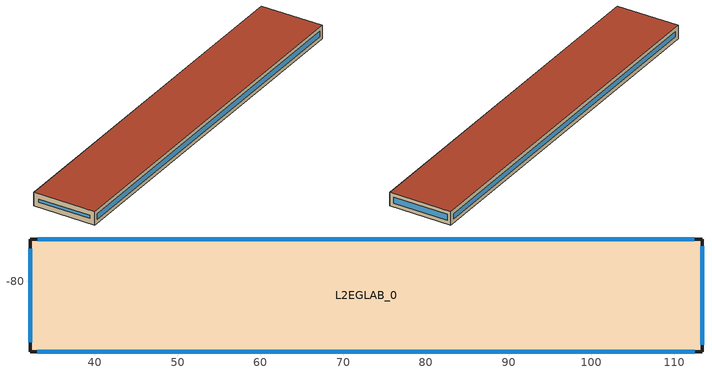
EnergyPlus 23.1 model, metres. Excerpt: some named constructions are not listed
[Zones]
L2EGLAB_0
 floor outside (90.1-2019 Nonresidential CZ 0 Exterior Floor (Mass)): 113.38,-74.93 113.38,-88.49 32.15,-88.49 32.15,-74.93 z2.66
 wall outside (90.1-2019 Nonresidential CZ 0 Exterior Wall (Mass)): 113.38,-74.93 32.15,-74.93 32.15,-88.49 113.38,-88.49 113.38,-74.93 z2.66:5.58
 window (Starphire - Sungate 400 (3) on Starphire - Sungate 400 (5) on Starphire): 112.44,-74.93 33.08,-74.93 z3.6:4.64; 32.15,-76.04 32.15,-87.38 z3.77:4.47; 33.01,-88.49 112.51,-88.49 z3.52:4.72; 113.38,-87.69 113.38,-75.73 z3.46:4.78
 roof outside (90.1-2019 Nonresidential CZ 0 Exterior Roof (Mass)): 113.38,-74.93 32.15,-74.93 32.15,-88.49 113.38,-88.49 z5.58
[Schedule:Day:Hourly]
77864be3-4f80-4f57-bb02-f5da30e3c201: Fraction, 1, 1, 1, 1, 1, 1, 1, 1, 0, 0, 1, 1, 1, 1, 1, 1, 0, 0, 0, 0, 0, 0, 1, 1
0ada28ce-558b-4c0e-aa7d-824de3075b1a: Fraction, 1, 1, 1, 1, 1, 1, 1, 0, 0, 0, 1, 1, 1, 0, 0, 0, 0, 1, 1, 1, 1, 1, 1, 1
eec26b4a-9a5e-43f9-89c0-88dfe4ef4b00: Fraction, 1, 1, 1, 1, 1, 1, 1, 1, 0, 0, 1, 1, 1, 1, 1, 1, 1, 0, 0, 0, 0, 0, 0, 1
b9e25edd-51b4-4b80-9171-5e03a67da1cc: Fraction, 1, 1, 1, 1, 0, 1, 1, 0, 0, 0, 0, 1, 1, 1, 1, 1, 0, 0, 0, 0, 0, 0, 0, 0
c774ea52-32a3-4e83-82ec-64947ac96df6: Fraction, 0, 0, 0, 0, 0, 1, 1, 1, 0, 0, 0, 0, 0, 1, 0, 0, 0, 0, 0, 0, 0, 0, 0, 0
880685fc-6ff1-455a-b37d-72c5481026df: Fraction, 1, 1, 1, 1, 1, 1, 1, 1, 0, 0, 1, 1, 1, 1, 0, 0, 0, 0, 0, 0, 0, 0, 0, 0
a9b19e90-5f0d-4519-b44f-004779abcadf: Fraction, 0, 0, 0, 0, 0, 0, 0, 1, 0, 0, 0, 0, 0, 1, 0, 0, 0, 0, 0, 0, 0, 0, 1, 1
4a9c876a-d9ca-4e6a-b39e-b24d7f06c749: Fraction, 1, 1, 1, 1, 1, 1, 1, 1, 0, 0, 0, 1, 0, 0, 0, 0, 0, 0, 0, 0, 0, 1, 1, 1
fb941c6c-4faa-478e-b512-3dd081852429: Fraction, 1, 1, 1, 1, 1, 1, 1, 1, 0, 0, 0, 0, 1, 1, 1, 0, 0, 0, 0, 0, 0, 0, 1, 1
b6bb9f05-be45-45a1-96fb-54e0ec5f2e41: Fraction, 1, 1, 1, 1, 1, 1, 1, 1, 1, 0, 0, 0, 0, 0, 0, 0, 1, 1, 1, 1, 1, 1, 1, 1
433803c5-7773-41dd-b89a-1df737f6a0f2: Fraction, 1, 1, 1, 1, 1, 1, 1, 1, 1, 0, 0, 0, 1, 1, 0, 0, 0, 0, 0, 1, 1, 1, 1, 1
251b98fc-2667-4f34-9feb-38c4a2e59b4f: Fraction, 1, 1, 1, 1, 1, 1, 1, 1, 0, 1, 0, 0, 1, 1, 1, 1, 1, 1, 1, 1, 1, 1, 1, 1
a7b75c03-dc04-40d6-a801-044da9317212: Fraction, 1, 1, 1, 1, 1, 1, 1, 1, 0, 0, 1, 0, 0, 0, 0, 0, 0, 0, 1, 1, 1, 1, 1, 1
d3b7b7a1-957a-4d67-ace5-3b5494b0b17d: Fraction, 1, 1, 1, 1, 1, 1, 1, 1, 1, 0, 0, 0, 0, 1, 0, 0, 0, 0, 1, 1, 1, 1, 1, 1
84490ac7-aeec-46d3-98f8-621f9b9d1dbe: Fraction, 1, 1, 1, 1, 1, 1, 1, 1, 1, 0, 0, 0, 1, 0, 0, 0, 0, 0, 0, 0, 0, 0, 0, 1
30ba440c-22ba-432c-8c17-df3fa3d1471c: Fraction, 1, 1, 1, 1, 1, 1, 1, 1, 1, 0, 0, 0, 1, 1, 1, 1, 0, 1, 1, 1, 1, 1, 1, 1
8c9a1938-7936-4ab6-b752-f6b736262c82: Fraction, 1, 1, 1, 1, 1, 1, 1, 1, 0, 0, 1, 1, 0, 0, 0, 0, 1, 1, 1, 1, 1, 1, 1, 1
2c7afa4c-afc5-456e-bc7d-fa534fe6087b: Fraction, 1, 1, 1, 1, 1, 1, 1, 1, 0, 0, 0, 0, 1, 1, 1, 1, 1, 1, 1, 1, 1, 1, 1, 1
7f421006-4c82-4519-a9a6-136dfc1191c2: Fraction, 1, 1, 1, 1, 1, 1, 1, 1, 0, 0, 0, 0, 0, 0, 0, 1, 1, 1, 1, 1, 1, 1, 1, 1
3eda7ef7-2279-4dc1-b643-b0413d9c0fa3: Fraction, 1, 1, 1, 1, 1, 1, 1, 1, 1, 1, 1, 1, 1, 1, 1, 0, 0, 0, 1, 1, 1, 1, 1, 1
1ada6efd-4363-48ab-b65e-79088277c8bc: Fraction, 1, 1, 1, 1, 1, 1, 1, 1, 0, 1, 1, 1, 1, 1, 1, 1, 1, 1, 1, 1, 1, 1, 1, 1
e98eba99-96a5-4651-97b3-ffa961bae9d7: Fraction, 1, 1, 1, 1, 1, 1, 1, 1, 1, 0, 0, 0, 0, 0, 0, 0, 1, 1, 0, 0, 0, 0, 1, 1
b6344a5f-4dd9-401c-b7f2-d154910ef6bb: Fraction, 1, 1, 1, 1, 1, 1, 1, 1, 1, 0, 0, 0, 0, 0, 0, 0, 0, 0, 0, 1, 1, 1, 1, 1
a154fd8e-02ee-4e0e-b7af-7679cf5ff047: Fraction, 1, 1, 1, 1, 1, 1, 1, 0, 0, 0, 1, 1, 1, 1, 1, 1, 1, 0, 0, 0, 0, 0, 0, 0
cb500032-e4bb-4e0d-80a0-d1f5cb76c9f4: Fraction, 0, 1, 1, 1, 1, 1, 1, 1, 0, 0, 1, 0, 1, 1, 1, 0, 0, 0, 0, 0, 0, 0, 0, 1
2aeede9d-838f-430c-9763-296d6f0c7f7c: Fraction, 1, 1, 1, 1, 1, 1, 1, 1, 0, 0, 0, 1, 1, 1, 0, 0, 0, 1, 1, 1, 1, 1, 1, 1
de4164a1-1436-4e35-9323-7156b72a6677: Fraction, 1, 1, 1, 1, 1, 1, 1, 1, 1, 0, 0, 0, 0, 0, 0, 0, 0, 0, 0, 0, 0, 1, 1, 1
1ca831c2-163d-4b21-87ba-cd56457333bc: Fraction, 1, 1, 1, 1, 1, 1, 1, 1, 0, 0, 1, 1, 1, 1, 1, 1, 1, 1, 0, 0, 0, 0, 1, 1
f647e07c-924d-42a3-8dbf-cdf43b6d33b2: Fraction, 1, 1, 1, 1, 1, 1, 1, 1, 0, 0, 1, 0, 0, 0, 1, 1, 1, 1, 1, 1, 1, 1, 1, 1
1cb45180-f59f-4c6e-bc5c-630f18be02bd: Fraction, 1, 1, 1, 1, 1, 1, 1, 1, 0, 0, 0, 0, 0, 0, 0, 0, 0, 1, 1, 1, 1, 1, 1, 1
c74aa1ca-5d7d-4ea2-82a6-69f92b426964: Fraction, 1, 1, 1, 1, 1, 1, 1, 1, 0, 0, 0, 1, 1, 0, 0, 0, 0, 0, 0, 0, 1, 1, 1, 1
2a207b81-07f5-477e-bc8e-f618ae737847: Fraction, 1, 1, 1, 1, 1, 1, 1, 1, 0, 0, 1, 1, 1, 1, 0, 0, 1, 0, 0, 0, 0, 1, 1, 1
70d8ac2c-4df8-4ba4-a5a3-dd5d1b0b7939: Fraction, 1, 1, 1, 1, 1, 1, 1, 1, 1, 0, 1, 1, 1, 1, 1, 1, 1, 0, 0, 0, 0, 0, 1, 1
34ee3a75-7599-4f91-9284-c46c911427a1: Fraction, 1, 1, 1, 1, 1, 1, 1, 1, 0, 0, 1, 1, 1, 0, 1, 1, 0, 0, 1, 1, 1, 1, 1, 1
7d2b3b81-1d45-4f05-b3b8-37ad7d09290d: Fraction, 1, 1, 1, 1, 1, 1, 1, 1, 1, 0, 0, 0, 0, 1, 0, 0, 0, 0, 0, 0, 0, 1, 1, 1
b5538a3c-fd55-4de8-a4dd-8742ab9ca043: Fraction, 1, 1, 1, 1, 1, 1, 1, 1, 0, 0, 0, 1, 1, 1, 1, 0, 0, 0, 0, 0, 0, 0, 0, 0
f6ee950d-c6c9-4e8d-943b-4e9bc5fa3e58: Fraction, 0, 1, 1, 1, 1, 1, 1, 0, 0, 0, 1, 1, 1, 1, 0, 0, 0, 0, 0, 0, 1, 1, 1, 0
753d686f-3a44-4ec2-97b4-828f1d943bbc: Fraction, 0, 0, 0, 0, 0, 0, 0, 0, 0, 0, 0, 1, 1, 0, 0, 1, 0, 0, 0, 0, 0, 0, 0, 0
ae8d34e1-a171-4952-9e35-1bd0dbf351fb: Fraction, 0, 0, 0, 0, 0, 0, 0, 0, 0, 0, 0, 1, 1, 1, 1, 0, 0, 0, 0, 0, 0, 0, 0, 0
0bdbff9e-3598-42aa-bee5-86d6c63455da: Fraction, 0, 0, 0, 0, 0, 0, 0, 0, 0, 0, 0, 1, 0, 0, 0, 0, 0, 0, 0, 0, 0, 0, 0, 0
f4273af5-04eb-4a33-9621-49e23089da14: Fraction, 0, 0, 0, 0, 1, 0, 0, 0, 0, 0, 0, 1, 1, 1, 0, 0, 0, 0, 0, 0, 0, 0, 0, 0
53ec44c3-a850-4e5e-bc13-51cabdfd624f: Fraction, 0, 0, 0, 0, 1, 0, 0, 0, 0, 0, 0, 1, 1, 1, 0, 1, 1, 1, 0, 0, 1, 1, 1, 1
3a165f0b-2846-4bb5-b2f0-cfb5d7616ac9: Fraction, 1, 1, 1, 1, 1, 1, 1, 1, 1, 1, 1, 1, 1, 1, 1, 1, 1, 1, 1, 1, 1, 1, 1, 1
00e3a393-dcd8-4b28-bf94-854365eec1fd: Fraction, 1, 1, 1, 0, 1, 1, 1, 1, 0, 1, 1, 1, 1, 1, 1, 1, 1, 1, 1, 1, 1, 1, 1, 1
5ac6c434-eafb-44ce-8239-85271f15a735: Fraction, 1, 1, 1, 1, 1, 1, 1, 1, 1, 0, 0, 0, 1, 1, 0, 0, 1, 1, 1, 1, 1, 1, 1, 1
f8dd5109-4ba5-49ae-b842-6e004333c114: Fraction, 1, 1, 1, 1, 1, 1, 1, 1, 1, 0, 0, 1, 1, 0, 1, 0, 1, 1, 0, 1, 0, 0, 1, 0
e56d1250-ce8b-4c67-b837-df12ba1fdf94: Fraction, 0, 1, 1, 1, 1, 1, 1, 1, 1, 1, 1, 1, 1, 0, 0, 0, 0, 0, 0, 0, 1, 1, 1, 1
a020f3e7-f3ea-42f4-b8c3-65ca42bc1065: Fraction, 1, 1, 1, 1, 1, 1, 1, 1, 1, 1, 1, 1, 0, 0, 0, 0, 0, 0, 0, 1, 1, 1, 1, 1
894db93f-e660-4d06-870e-efbd17d75124: Fraction, 1, 1, 1, 1, 1, 1, 1, 1, 1, 1, 1, 1, 1, 1, 0, 1, 1, 1, 0, 1, 1, 1, 1, 1
444c9af2-7265-4cad-9f74-c60dc3394459: Fraction, 1, 1, 1, 1, 1, 1, 1, 1, 1, 0, 0, 0, 0, 0, 0, 0, 0, 0, 0, 0, 1, 1, 1, 1
7662fba0-8578-4b5c-b4b6-24f4910e2243: Fraction, 1, 1, 1, 1, 1, 1, 1, 1, 0, 0, 0, 0, 1, 1, 1, 1, 0, 0, 0, 0, 0, 0, 1, 0
8cda9c08-afc6-4ae3-b6eb-6ae077cd250b: Fraction, 1, 1, 1, 1, 1, 1, 1, 1, 1, 1, 0, 1, 1, 1, 1, 0, 0, 0, 0, 0, 1, 1, 1, 0
d252e208-c3d0-41c9-8947-9a79eeb8f897: Fraction, 1, 1, 1, 1, 1, 1, 1, 1, 1, 0, 0, 0, 0, 1, 1, 1, 1, 1, 1, 1, 1, 1, 1, 1
1360a4fc-ccf9-497b-8f0f-5374158c4720: Fraction, 1, 1, 1, 1, 1, 1, 1, 1, 1, 1, 0, 0, 0, 0, 0, 0, 0, 1, 0, 1, 1, 1, 1, 1
5d699dca-bb7a-47af-9d87-0d09fe9b6f41: Fraction, 1, 1, 1, 1, 1, 1, 1, 1, 0, 0, 0, 0, 0, 0, 0, 0, 0, 0, 0, 1, 1, 1, 1, 1
c8efa05c-6987-4d38-b75c-f0458600c8c4: Fraction, 1, 1, 1, 1, 1, 1, 1, 1, 0, 0, 0, 0, 1, 0, 1, 0, 1, 1, 1, 1, 0, 1, 1, 1
c38b85dc-5af9-46d1-adc6-dca18928965f: Fraction, 1, 1, 1, 1, 1, 1, 1, 1, 0, 0, 0, 0, 1, 0, 0, 0, 0, 0, 0, 0, 0, 1, 1, 1
c01c5671-50bb-41fa-a56a-b89d3cf68c26: Fraction, 1, 1, 1, 1, 1, 1, 1, 1, 0, 0, 0, 1, 0, 1, 1, 0, 0, 0, 0, 0, 0, 0, 0, 1
8cd7bcb4-6094-42a2-a618-e78c56a95338: Fraction, 1, 1, 0, 0, 1, 1, 0, 1, 0, 0, 0, 0, 1, 0, 0, 0, 0, 0, 0, 0, 0, 0, 0, 0
4577fb02-4a88-4466-9b56-d66e0a3fa2c2: Fraction, 0, 0, 1, 0, 0, 0, 1, 0, 0, 0, 0, 0, 0, 1, 1, 0, 0, 0, 0, 0, 0, 0, 0, 0
4f796070-32d6-4523-bc95-8a9c948c64cc: Fraction, 0, 0, 0, 0, 0, 0, 0, 0, 0, 0, 0, 1, 1, 1, 1, 1, 0, 0, 0, 0, 0, 0, 1, 0
dbe2fff8-c8e8-4b6f-9b34-2e1f3c7a3323: Fraction, 1, 1, 0, 0, 1, 0, 0, 1, 0, 0, 0, 1, 1, 1, 1, 0, 0, 0, 0, 0, 0, 0, 0, 0
478ae771-47a6-4b4f-8665-79529cd3e173: Fraction, 0, 1, 0, 1, 1, 1, 1, 1, 0, 0, 0, 1, 1, 1, 1, 1, 0, 0, 0, 0, 0, 0, 0, 0
8c643ff1-5618-4728-a853-dd1616772a92: Fraction, 0, 1, 1, 1, 1, 1, 1, 1, 0, 0, 0, 0, 1, 1, 1, 1, 0, 0, 0, 0, 0, 0, 0, 0
93bfbd11-d5a4-47f6-97ac-b372283b9c77: Fraction, 0, 0, 0, 1, 1, 0, 0, 1, 0, 0, 0, 1, 1, 1, 1, 1, 0, 0, 0, 0, 0, 0, 0, 0
de9ef256-6add-4dc2-a862-3a37db520490: Fraction, 0, 1, 1, 1, 1, 0, 0, 1, 0, 0, 0, 0, 0, 0, 0, 0, 0, 0, 0, 0, 0, 0, 1, 1
f079381a-203e-4f3b-a3b4-e30f8dc6a451: Fraction, 0, 0, 0, 0, 0, 0, 0, 0, 1, 1, 1, 1, 1, 0, 1, 1, 1, 1, 1, 1, 1, 1, 1, 1
6af4f9a9-43a3-4009-a33d-822fea4eb04d: Fraction, 0, 0, 0, 0, 0, 0, 0, 0, 1, 1, 1, 1, 1, 1, 1, 1, 1, 1, 1, 1, 1, 1, 1, 1
5b1a7a25-2d78-42f8-a6a7-df343895ab1c: Fraction, 0, 0, 0, 0, 0, 0, 0, 0, 1, 1, 1, 0, 0, 0, 0, 0, 1, 1, 1, 1, 1, 1, 1, 0
6949a6e4-cf9a-4f0d-96cb-880850dab8ac: Fraction, 0, 0, 0, 0, 0, 0, 0, 0, 1, 1, 1, 1, 1, 1, 1, 1, 1, 1, 1, 1, 1, 1, 1, 0
c65ab7ec-4624-428c-9108-202088eb2846: Fraction, 0, 0, 0, 0, 0, 0, 0, 0, 1, 1, 1, 1, 0, 0, 0, 1, 1, 1, 1, 1, 1, 1, 1, 1
2fe8ed4d-c61d-4d7d-a5ce-39bb22c4f403: Fraction, 0, 0, 0, 0, 0, 0, 0, 0, 1, 1, 1, 1, 1, 1, 1, 1, 1, 1, 1, 1, 1, 1, 0, 0
2a70a9a0-b8ad-4b35-9c48-cc326f9631f0: Fraction, 0, 0, 0, 0, 0, 0, 0, 1, 1, 1, 1, 1, 0, 0, 0, 0, 1, 1, 1, 1, 1, 1, 1, 0
33af3ef5-eba4-4415-9ff9-50d61edaee3c: Fraction, 0, 0, 0, 0, 0, 0, 0, 0, 1, 1, 1, 1, 0, 0, 0, 0, 0, 1, 1, 1, 1, 1, 1, 1
b4632123-eb8a-4554-ab50-1541f7b77012: Fraction, 0, 0, 0, 0, 0, 0, 0, 0, 1, 1, 1, 1, 0, 0, 0, 0, 0, 1, 1, 1, 1, 1, 1, 0
ca40fddb-574d-48ec-bf16-b54393bd659c: Fraction, 0, 0, 0, 0, 0, 1, 1, 1, 1, 1, 0, 0, 0, 0, 1, 1, 1, 1, 1, 1, 1, 1, 0, 0
c6a44259-499c-46ed-9c17-485200e9a60a: Fraction, 0, 0, 0, 0, 0, 1, 1, 1, 1, 1, 1, 1, 1, 1, 1, 0, 0, 0, 0, 0, 0, 0, 0, 0
3c37156d-bd72-4cbd-9e80-16335173e611: Fraction, 0, 0, 0, 0, 0, 0, 0, 1, 1, 1, 1, 1, 1, 1, 1, 1, 1, 1, 1, 1, 1, 1, 0, 0
05314625-230c-461d-ac56-6f6a8c70c706: Fraction, 0, 0, 0, 0, 0, 0, 0, 1, 1, 1, 1, 1, 1, 1, 1, 1, 1, 1, 1, 1, 1, 1, 1, 0
c58dad5c-5277-456d-9148-18f187ea5d2c: Fraction, 0, 0, 0, 0, 0, 0, 0, 0, 0, 0, 0, 1, 1, 1, 1, 1, 1, 1, 1, 1, 0, 0, 0, 0
ba128b96-8fd0-41c7-9b4d-b8839d560a9a: Fraction, 0, 0, 0, 0, 0, 0, 1, 1, 1, 1, 1, 1, 1, 1, 1, 1, 1, 1, 1, 1, 1, 0, 0, 0
bd22ed58-c37b-4e78-a425-332c139d3831: Fraction, 0, 0, 0, 0, 1, 1, 1, 1, 1, 1, 1, 1, 1, 1, 1, 1, 1, 1, 1, 1, 1, 0, 0, 0
f430713d-e406-4409-96ef-c1ef9725f213: Fraction, 0, 0, 0, 0, 0, 0, 0, 0, 0, 0, 0, 0, 0, 0, 1, 1, 1, 1, 1, 1, 0, 0, 0, 0
956133b8-ecd9-45d6-b292-07f7f37ec198: Fraction, 0, 0, 0, 0, 0, 0, 1, 1, 1, 1, 1, 1, 1, 1, 1, 1, 1, 1, 1, 1, 1, 1, 0, 0
14c8752c-40dc-4d91-b72b-d383eaf9bcc9: Fraction, 1, 0, 0, 0, 0, 0, 0, 0, 1, 1, 1, 1, 1, 0, 1, 1, 1, 1, 0, 0, 0, 0, 0, 0
75603ae9-afc7-4034-af6e-af98421fbc7f: Fraction, 0, 0, 0, 0, 0, 0, 1, 1, 1, 1, 1, 1, 0, 0, 1, 1, 0, 0, 0, 0, 0, 0, 0, 0
307b9eb2-717f-4600-87cd-f2a015021c5d: Fraction, 0, 0, 0, 1, 1, 1, 1, 1, 1, 1, 1, 1, 1, 1, 1, 1, 1, 1, 1, 1, 1, 1, 1, 1
7ac34836-2a9d-40f7-907a-5f6287f111fb: Fraction, 0, 0, 0, 0, 0, 0, 0, 0, 1, 1, 1, 1, 0, 0, 0, 0, 1, 1, 1, 1, 1, 1, 1, 1
89d26130-61e4-4b94-952e-d0a5714ab45b: Fraction, 1, 1, 1, 1, 1, 1, 1, 1, 0, 0, 0, 0, 0, 0, 0, 0, 1, 1, 1, 1, 1, 1, 1, 1
80d2a7fc-e830-40aa-9913-ee28650e5e24: Fraction, 1, 1, 1, 0, 0, 0, 0, 0, 1, 1, 1, 1, 1, 1, 1, 1, 1, 1, 1, 1, 1, 1, 1, 1
fe61f39e-24bd-4b8d-aa17-d09249642772: Fraction, 1, 1, 1, 0, 0, 0, 0, 0, 1, 1, 1, 1, 1, 0, 0, 0, 1, 1, 1, 1, 1, 1, 1, 1
fa99e9d7-0802-4649-9d19-59de30a42674: Fraction, 1, 0, 0, 0, 0, 0, 0, 0, 1, 1, 1, 1, 1, 0, 0, 1, 1, 1, 1, 1, 1, 1, 1, 1
055c24e8-5c92-4160-9711-3f2e7a053955: Fraction, 1, 1, 1, 1, 0, 0, 0, 0, 1, 1, 1, 1, 1, 1, 1, 1, 1, 1, 1, 1, 1, 1, 1, 1
ae95e3fc-318f-4b68-a85c-636fa49c228d: Fraction, 0, 0, 0, 0, 0, 0, 0, 0, 0, 1, 0, 0, 0, 0, 0, 0, 0, 1, 1, 0, 0, 0, 0, 0
3b9bd244-ffb9-43b3-afdd-a125cbdafdb5: Fraction, 0, 0, 0, 0, 0, 0, 0, 0, 1, 1, 1, 0, 0, 0, 0, 0, 1, 0, 0, 0, 0, 0, 0, 0
feae76d5-2adf-47cf-ae9e-b3feb89c19a9: Fraction, 1, 0, 0, 0, 0, 0, 0, 0, 1, 1, 1, 1, 0, 0, 0, 1, 1, 1, 1, 1, 1, 1, 1, 1
3d8d10f4-833e-4b7c-bf28-3959e2fdd32f: Fraction, 1, 1, 1, 1, 1, 1, 1, 1, 1, 1, 1, 1, 0, 1, 1, 1, 1, 1, 1, 1, 1, 1, 1, 1
fa8d3bcf-cd4f-4ad6-b835-ffd1aba82341: Fraction, 1, 0, 0, 0, 0, 0, 0, 0, 1, 1, 1, 1, 1, 1, 1, 1, 1, 1, 1, 1, 1, 1, 1, 1
16f7e8ba-524f-4507-9423-6f4a4688cbc8: Fraction, 1, 0, 1, 1, 0, 1, 1, 1, 1, 1, 1, 0, 0, 0, 0, 0, 0, 1, 1, 1, 1, 1, 1, 1
a23c9de5-fdbb-421a-a521-94929d1e60c1: Fraction, 1, 1, 1, 1, 1, 1, 1, 1, 1, 1, 1, 1, 0, 1, 0, 1, 1, 1, 1, 1, 1, 1, 1, 1
573545e7-3025-44f8-b96e-996a00313d50: Fraction, 1, 1, 1, 1, 1, 1, 1, 1, 1, 1, 1, 0, 1, 1, 0, 0, 1, 1, 1, 1, 1, 1, 1, 0
e324ef30-94d7-477f-8057-813523ad2597: Fraction, 1, 1, 1, 0, 0, 0, 0, 0, 1, 1, 1, 0, 0, 0, 0, 1, 1, 1, 1, 1, 1, 0, 0, 1
882cf0a8-7baf-4c83-a26e-8f4b883cc3d3: Fraction, 1, 0, 0, 0, 0, 0, 0, 0, 1, 1, 1, 0, 0, 0, 0, 0, 1, 1, 0, 1, 1, 0, 0, 0
fae4607f-1fe8-4810-99bc-be173c4150c1: Fraction, 0, 0, 0, 0, 0, 0, 0, 0, 1, 1, 1, 0, 0, 0, 0, 1, 1, 1, 1, 0, 1, 1, 0, 0
f66ae085-70a2-43a5-8b8e-1b9f107f4f72: Fraction, 0, 0, 0, 0, 0, 0, 0, 0, 1, 1, 1, 0, 0, 0, 0, 0, 0, 1, 0, 0, 0, 0, 0, 0
be5fc8fb-6b80-45f6-a3b1-fc7e637b9247: Fraction, 0, 0, 1, 1, 0, 0, 1, 1, 1, 1, 1, 0, 1, 1, 0, 0, 1, 1, 1, 1, 1, 1, 1, 1
b53639d8-d78e-439e-869c-c1610d21e2d0: Fraction, 1, 0, 0, 1, 0, 0, 1, 1, 1, 1, 1, 0, 0, 0, 0, 0, 0, 1, 1, 1, 1, 1, 1, 1
262d5d3e-d91a-432a-9835-0f526c342b58: Fraction, 1, 1, 1, 1, 0, 0, 0, 0, 1, 1, 1, 0, 0, 0, 0, 0, 1, 1, 1, 1, 1, 1, 1, 1
0cde9868-cee6-4197-aa73-407d5c1b2e51: Fraction, 0, 0, 0, 0, 0, 0, 0, 0, 1, 1, 1, 0, 0, 0, 0, 0, 1, 1, 1, 1, 1, 1, 1, 1
11a66d06-d371-44d2-b721-362d6f65531d: Fraction, 1, 1, 0, 0, 0, 0, 0, 1, 1, 1, 1, 0, 0, 0, 0, 0, 0, 1, 1, 1, 1, 1, 1, 1
da2f0743-8c4c-45c9-a1bc-f4007fe5517e: Fraction, 1, 1, 1, 1, 1, 1, 1, 1, 1, 1, 1, 1, 1, 0, 1, 1, 1, 1, 1, 1, 1, 1, 1, 1
4f7d9b42-2c4e-4c0f-808f-832af099e6d1: Fraction, 1, 1, 1, 1, 1, 1, 1, 1, 1, 1, 1, 0, 0, 0, 1, 1, 1, 1, 1, 1, 1, 1, 1, 1
d5507e1a-43b7-4c2a-8e83-1b0e979510b5: Fraction, 1, 1, 1, 1, 1, 1, 1, 1, 1, 1, 1, 1, 0, 0, 0, 0, 1, 1, 1, 1, 1, 1, 1, 1
25d61126-c380-4803-b185-7af572897fa8: Fraction, 1, 1, 1, 0, 0, 0, 0, 0, 1, 1, 1, 0, 0, 0, 0, 0, 1, 1, 1, 1, 1, 1, 1, 1
2ddec060-47e9-40fc-909a-ff65c4d4c476: Fraction, 0, 0, 0, 1, 0, 0, 0, 0, 1, 1, 1, 0, 0, 0, 0, 0, 0, 1, 1, 1, 1, 1, 1, 0
cb849010-dc8f-4c9f-8b27-c9d1705402d1: Fraction, 0, 0, 0, 0, 0, 0, 0, 0, 1, 1, 1, 0, 0, 0, 0, 0, 0, 1, 1, 1, 1, 1, 1, 0
d9f0c44a-b984-4044-8b5b-660117d28a04: Fraction, 0, 0, 0, 0, 1, 1, 1, 0, 1, 1, 0, 0, 0, 0, 0, 0, 0, 1, 1, 1, 1, 1, 1, 1
ab977042-1542-4fda-975d-886b41bc46a5: Fraction, 0, 0, 0, 0, 1, 1, 1, 1, 1, 1, 1, 0, 0, 0, 0, 0, 0, 1, 1, 1, 1, 1, 1, 1
ba6cee99-ea8f-4f11-a14a-ab5837dffa6e: Fraction, 1, 1, 1, 1, 1, 1, 1, 1, 1, 1, 1, 0, 0, 0, 0, 0, 1, 1, 1, 1, 1, 0, 0, 0
f1295028-dfca-43b0-92ba-aff57c6e8bcf: Fraction, 0, 0, 0, 0, 0, 0, 0, 0, 0, 0, 1, 1, 1, 1, 0, 0, 1, 1, 1, 0, 0, 1, 0, 1
376b48cb-f9d3-4816-a053-7cb7c63d4999: Fraction, 1, 0, 0, 0, 0, 0, 0, 0, 0, 0, 0, 0, 1, 0, 1, 0, 0, 0, 0, 0, 0, 0, 0, 0
1c7ca746-d9eb-459b-bfa0-747983a1b58e: Fraction, 0, 0, 0, 0, 0, 0, 0, 0, 1, 1, 1, 0, 1, 0, 0, 1, 1, 1, 1, 0, 1, 0, 0, 0
de91db41-fd4b-41dc-aa98-2d6ad6aa94ec: Fraction, 0, 0, 0, 0, 0, 0, 0, 0, 1, 1, 1, 0, 0, 0, 0, 0, 0, 0, 1, 1, 1, 1, 1, 1
07f16723-24e1-4e6f-a2d9-d715562b0b4a: Fraction, 0, 1, 0, 0, 0, 1, 0, 0, 1, 1, 1, 0, 0, 0, 0, 0, 0, 1, 1, 1, 1, 1, 1, 1
23935159-b87e-411d-b8dc-93d0b0e16027: Fraction, 1, 1, 1, 1, 1, 0, 0, 1, 1, 1, 1, 1, 0, 0, 0, 0, 1, 1, 1, 1, 0, 0, 0, 1
30baa02f-df43-4479-8575-e234f22f0b25: Fraction, 1, 0, 1, 0, 0, 0, 0, 0, 1, 1, 1, 0, 0, 0, 0, 0, 0, 1, 1, 1, 1, 1, 1, 1
304397ad-d710-4fb3-9c78-f9af01aa6b7f: Fraction, 1, 0, 0, 0, 0, 0, 1, 0, 1, 1, 1, 0, 0, 0, 0, 0, 0, 0, 1, 1, 1, 1, 1, 1
2f5f6626-0429-4ed8-b756-7175d5d91493: Fraction, 1, 1, 1, 0, 0, 0, 0, 0, 1, 1, 1, 0, 0, 0, 0, 0, 0, 0, 1, 1, 1, 1, 1, 1
e32911a9-efc9-4a4b-b696-3be558c3138c: Fraction, 1, 1, 1, 1, 0, 0, 0, 0, 1, 1, 1, 0, 0, 0, 0, 0, 0, 0, 1, 1, 1, 1, 1, 1
8208b857-dda9-41c0-826c-4294e8b121f6: Fraction, 1, 1, 0, 0, 0, 0, 0, 0, 1, 1, 1, 0, 0, 0, 0, 0, 1, 0, 0, 0, 1, 0, 0, 0
43eac4df-1b35-4051-bdd1-acb69efa3f9a: Fraction, 1, 1, 1, 1, 0, 0, 0, 0, 1, 1, 0, 0, 0, 0, 0, 0, 0, 1, 1, 1, 1, 1, 1, 1
d525236f-0108-418a-bf3f-84aaea16821e: Fraction, 1, 1, 1, 1, 1, 0, 1, 1, 1, 0, 0, 0, 0, 0, 0, 0, 0, 0, 1, 1, 1, 1, 1, 1
4530e184-5fa6-46e8-adac-41ec4d604736: Fraction, 1, 1, 1, 0, 0, 0, 0, 1, 1, 1, 1, 0, 0, 0, 0, 0, 0, 0, 1, 1, 1, 1, 1, 1
9adb166d-bafe-4d51-b3a6-75a22bc36518: Fraction, 0, 0, 0, 1, 0, 1, 0, 0, 1, 1, 1, 1, 0, 0, 0, 0, 0, 1, 1, 1, 1, 1, 1, 1
831bbd95-d647-4b13-8005-4d3fcc8904e2: Fraction, 1, 1, 0, 0, 0, 0, 0, 0, 1, 0, 0, 0, 0, 0, 1, 0, 1, 1, 1, 0, 1, 1, 0, 0
7b1e09a3-0386-4b5d-ae4d-9e8615a257ac: Fraction, 0, 0, 0, 0, 0, 0, 1, 0, 1, 0, 0, 0, 0, 0, 0, 0, 0, 0, 1, 1, 1, 1, 1, 1
6f23679d-84f2-464d-ad44-ce31055e4c8a: Fraction, 1, 0, 0, 0, 0, 0, 1, 0, 1, 1, 1, 0, 0, 0, 1, 1, 1, 1, 1, 1, 1, 1, 1, 0
1771e8a7-058d-4c55-9113-8e4eb20f78a8: Fraction, 0, 0, 0, 0, 0, 0, 0, 0, 1, 0, 0, 0, 0, 0, 0, 1, 0, 1, 1, 0, 0, 0, 0, 0
eb6d8ef3-280b-4b6c-87a1-fd3bb93c38f8: Fraction, 0, 0, 0, 0, 0, 0, 0, 1, 1, 1, 1, 1, 0, 0, 0, 0, 1, 1, 1, 1, 1, 1, 0, 1
56ee8c3b-70da-49dd-af54-d697366c82dc: Fraction, 1, 1, 0, 0, 0, 0, 0, 0, 1, 0, 0, 0, 0, 0, 0, 0, 0, 0, 0, 1, 1, 1, 1, 1
95989956-8b89-47c3-bd31-5073260b9f30: Fraction, 0, 0, 0, 0, 0, 0, 0, 0, 1, 1, 0, 0, 0, 1, 1, 1, 1, 1, 1, 0, 1, 0, 0, 0
6571d014-aba3-469f-a9ff-31dc9025e89e: Fraction, 0, 0, 0, 0, 0, 0, 0, 0, 1, 1, 1, 0, 0, 0, 0, 0, 1, 1, 1, 1, 1, 0, 0, 0
6b33a600-79f8-465c-b0ac-ff5217ee2e93: Fraction, 0, 0, 0, 0, 0, 0, 0, 0, 1, 0, 0, 1, 0, 0, 0, 1, 1, 1, 1, 0, 0, 0, 0, 0
41188047-7cfa-45d6-ae34-64d97e6afbaa: Fraction, 0, 0, 0, 0, 0, 0, 0, 0, 1, 1, 0, 0, 0, 0, 0, 0, 0, 0, 1, 1, 1, 1, 1, 1
a6701b05-b264-4238-98ca-a1629b80054c: Fraction, 1, 0, 0, 1, 0, 0, 0, 0, 1, 0, 0, 0, 0, 0, 0, 0, 1, 0, 0, 0, 0, 0, 0, 0
d5fa405a-4b90-4699-9334-200f2151c68a: Fraction, 0, 0, 1, 0, 0, 0, 0, 0, 1, 1, 0, 0, 0, 1, 1, 1, 0, 0, 1, 0, 0, 0, 0, 0
87b10a7f-81cc-4a34-bc95-1a8abfa0c4b1: Fraction, 0, 0, 0, 0, 0, 0, 0, 0, 1, 1, 0, 0, 0, 0, 0, 1, 0, 0, 0, 0, 0, 0, 0, 0
718ea61b-b830-4cea-88f0-221d52fe0b10: Fraction, 0, 0, 0, 0, 0, 0, 0, 0, 0, 1, 0, 0, 0, 0, 0, 1, 0, 1, 1, 0, 0, 0, 0, 0
4779d8df-32a4-4adc-9d87-9314bab11e7d: Fraction, 0, 0, 0, 0, 0, 0, 0, 0, 0, 0, 0, 0, 0, 0, 1, 1, 1, 1, 1, 1, 1, 0, 0, 0
7f8874f7-c286-4e1f-ba5e-1d8a79fb288f: Fraction, 0, 0, 0, 0, 1, 1, 1, 1, 1, 1, 0, 0, 0, 0, 0, 0, 0, 1, 1, 1, 1, 1, 1, 1
83af0a19-af65-44b0-9861-e088dfa46c2d: Fraction, 1, 0, 0, 0, 0, 0, 0, 0, 1, 1, 1, 0, 0, 0, 0, 0, 0, 0, 1, 1, 1, 1, 1, 1
4b9f724c-e99d-4091-b4fd-53fa8d326067: Fraction, 1, 0, 1, 1, 0, 1, 0, 1, 1, 1, 0, 0, 0, 0, 0, 0, 0, 1, 1, 1, 1, 1, 1, 1
180de1b1-2eb0-4b68-82cc-347e39412db4: Fraction, 1, 0, 0, 0, 0, 0, 0, 0, 1, 0, 0, 0, 0, 0, 0, 0, 0, 0, 1, 1, 1, 1, 1, 1
ee4a3b8c-a380-4801-af7a-6fb2d9773360: Fraction, 1, 1, 1, 1, 0, 1, 1, 1, 1, 0, 0, 0, 0, 0, 0, 0, 0, 0, 0, 1, 1, 1, 1, 1
e3e973b0-baeb-4c60-b04a-c167d787bad2: Fraction, 1, 1, 1, 1, 0, 0, 1, 0, 1, 1, 0, 0, 1, 0, 0, 0, 0, 0, 0, 0, 0, 0, 0, 0
3f384417-36fe-4170-8eb9-8a216b6d4098: Fraction, 0, 0, 0, 0, 0, 0, 0, 0, 1, 1, 1, 0, 0, 0, 0, 0, 0, 1, 1, 1, 1, 1, 1, 1
f9a9d692-d1d1-4004-95c1-05bce94d6ebf: Fraction, 1, 0, 0, 0, 0, 0, 0, 0, 1, 1, 0, 0, 0, 1, 1, 1, 1, 1, 1, 1, 1, 1, 1, 0
809df10d-7e51-44ac-a32c-67bcec36e2ab: Fraction, 0, 0, 0, 0, 0, 0, 0, 0, 1, 1, 0, 0, 0, 0, 0, 0, 0, 1, 0, 1, 1, 1, 1, 1
3cdbd6d5-6339-4832-858f-d80ac4d134dd: Fraction, 1, 1, 1, 1, 0, 0, 1, 1, 1, 1, 0, 0, 1, 1, 1, 0, 0, 1, 1, 0, 0, 0, 0, 0
f566bc9f-1efa-44c8-bccd-4a8271342a6c: Fraction, 0, 0, 0, 0, 0, 0, 0, 0, 1, 1, 1, 0, 0, 0, 0, 1, 1, 0, 0, 0, 0, 0, 0, 0
d0bf2e9e-9b2d-439f-a858-58b5ed4cc757: Fraction, 0, 0, 0, 0, 0, 0, 0, 0, 1, 1, 1, 0, 0, 0, 0, 1, 0, 0, 1, 1, 1, 1, 1, 1
0512846b-e191-457d-acb9-d100795ec5ae: Fraction, 1, 1, 1, 1, 0, 1, 1, 1, 1, 0, 1, 0, 0, 0, 1, 0, 0, 0, 0, 0, 0, 0, 0, 0
e6da011e-b7c5-4d30-92be-881e2759a9ed: Fraction, 0, 0, 0, 0, 0, 0, 0, 0, 0, 1, 1, 0, 0, 0, 0, 0, 1, 1, 1, 1, 1, 1, 1, 1
802a8cd1-1968-4a2c-8ee7-df691229d2b1: Fraction, 0, 0, 0, 0, 0, 0, 0, 0, 1, 0, 0, 0, 0, 0, 0, 1, 1, 1, 1, 1, 1, 1, 1, 1
5a10c244-fcd0-4387-b164-82313ddfe3c3: Fraction, 0, 0, 0, 1, 0, 0, 1, 0, 1, 1, 1, 0, 0, 0, 1, 1, 1, 1, 1, 1, 1, 1, 1, 1
22716ccf-ceb3-4c76-ac21-88b562f9f298: Fraction, 1, 1, 1, 1, 0, 1, 0, 0, 0, 0, 0, 0, 0, 0, 0, 0, 0, 0, 1, 1, 1, 1, 1, 1
3c3c3065-3a30-442c-86bd-274c55b3cd9b: Fraction, 1, 1, 1, 1, 1, 0, 0, 0, 0, 0, 0, 0, 0, 0, 0, 0, 0, 0, 0, 1, 1, 1, 1, 1
bbcf186e-2a2c-4f1f-ba6c-398abbd2bf7f: Fraction, 1, 1, 1, 1, 0, 1, 0, 1, 1, 0, 0, 0, 0, 0, 0, 0, 0, 0, 0, 1, 1, 1, 1, 1
5a3d9818-fda3-4e49-8945-2ab1a27d5417: Fraction, 1, 1, 1, 1, 0, 0, 0, 0, 1, 0, 0, 0, 0, 0, 0, 0, 0, 0, 0, 1, 1, 1, 1, 1
feb6a0da-96a9-4d96-bb21-2c33eb218d0f: Fraction, 1, 1, 1, 1, 1, 1, 1, 1, 0, 0, 0, 0, 0, 0, 1, 1, 1, 1, 1, 0, 1, 1, 1, 1
23f8cfbb-7620-475c-9acc-b60b7011257a: Fraction, 1, 0, 1, 1, 0, 1, 0, 0, 1, 0, 0, 0, 0, 1, 0, 1, 1, 1, 1, 1, 1, 1, 1, 0
db8b0d56-8718-4f81-bd72-61ef161690d9: Fraction, 0, 1, 0, 0, 0, 0, 0, 1, 1, 0, 0, 0, 1, 1, 0, 0, 0, 1, 1, 1, 1, 1, 1, 1
93ca9518-ef94-4ca4-889d-5e3c79a51454: Fraction, 0, 0, 1, 0, 0, 0, 0, 0, 1, 0, 0, 0, 0, 0, 0, 1, 1, 1, 1, 1, 1, 1, 1, 1
9bb8395c-3594-4b40-9e97-6cbc03feb894: Fraction, 1, 0, 0, 0, 0, 0, 0, 0, 1, 0, 0, 0, 1, 0, 0, 0, 1, 0, 1, 0, 0, 1, 0, 1
4fbcdac4-f4fc-4d7a-99cb-1564faa404df: Fraction, 0, 0, 0, 0, 0, 0, 0, 0, 1, 1, 1, 1, 0, 1, 1, 1, 1, 1, 1, 1, 1, 1, 0, 1
bb804640-1682-4a8a-add8-e11e27bd773d: Fraction, 0, 0, 1, 0, 0, 0, 0, 0, 1, 0, 0, 0, 0, 0, 0, 0, 0, 0, 1, 1, 1, 1, 1, 1
211d47b8-23b3-493a-b204-d40fc7aa6228: Fraction, 1, 1, 1, 1, 1, 1, 1, 1, 1, 0, 0, 1, 1, 0, 0, 1, 1, 1, 1, 1, 1, 0, 0, 0
6f387f4b-9c72-4621-a81e-e2ee1979fed6: Fraction, 0, 0, 0, 0, 0, 0, 1, 1, 1, 1, 0, 0, 0, 0, 0, 0, 0, 0, 1, 1, 1, 1, 1, 1
681156b5-912c-44f9-9492-20ad0561fe60: Fraction, 1, 1, 1, 1, 1, 1, 1, 1, 1, 1, 0, 0, 0, 0, 0, 0, 0, 0, 1, 1, 1, 1, 1, 1
e95e1219-ca05-474e-ae55-14b8a2a4938e: Fraction, 1, 1, 1, 0, 0, 0, 1, 1, 1, 1, 1, 1, 0, 0, 1, 1, 0, 0, 1, 1, 1, 0, 0, 0
c1c1ac54-d29f-48c3-b661-8acad95992f6: Fraction, 0, 0, 0, 0, 0, 0, 0, 0, 1, 0, 0, 0, 1, 1, 1, 1, 1, 1, 1, 1, 1, 1, 1, 0
f23a1a3b-a881-413e-8f87-221621cedab3: Fraction, 0, 0, 0, 0, 0, 0, 0, 0, 0, 1, 1, 1, 0, 0, 0, 0, 1, 1, 1, 1, 1, 1, 0, 0
e37449c5-2fe7-4d2a-a07d-e55126d4c844: Fraction, 0, 0, 0, 0, 0, 0, 0, 0, 1, 1, 0, 0, 0, 0, 0, 0, 0, 1, 1, 1, 1, 1, 1, 1
4e3821c8-effe-4035-b8fc-144efd6cac2a: Fraction, 0, 0, 0, 0, 0, 0, 0, 0, 1, 1, 0, 0, 0, 0, 1, 1, 0, 0, 0, 0, 0, 0, 0, 0
2221b21d-8ae6-4c49-9a1f-4dba999db819: Fraction, 0, 0, 0, 0, 0, 0, 0, 0, 1, 1, 0, 0, 0, 0, 1, 1, 1, 0, 0, 0, 0, 0, 0, 0
da350558-1c5c-4320-b569-9706d3857bdb: Fraction, 1, 1, 1, 1, 0, 0, 0, 0, 1, 1, 1, 1, 1, 1, 1, 1, 1, 1, 1, 1, 1, 1, 0, 0
ff17c06e-fbce-4de1-ab3a-defcf59b2b1a: Fraction, 0, 0, 0, 0, 0, 0, 0, 0, 0, 0, 0, 0, 0, 0, 0, 0, 0, 0, 0, 1, 1, 1, 1, 1
222d39fe-4df8-483e-ba91-c2402c8219ee: Fraction, 1, 1, 1, 1, 1, 1, 1, 1, 1, 1, 0, 0, 0, 0, 0, 1, 1, 1, 1, 1, 1, 0, 0, 0
b4988180-859a-4f44-98e5-da5e6df9b719: Fraction, 0, 0, 0, 0, 0, 0, 0, 0, 0, 1, 1, 1, 0, 0, 0, 0, 0, 1, 1, 1, 1, 1, 1, 1
faf08ad1-579e-4697-8add-fced1ad3e771: Fraction, 1, 0, 1, 1, 1, 0, 0, 0, 1, 1, 0, 0, 0, 1, 1, 1, 1, 1, 1, 1, 1, 1, 1, 1
041deb9d-e200-4141-88b2-ed4ad238f7c3: Fraction, 0, 0, 0, 0, 0, 0, 0, 0, 0, 1, 1, 1, 1, 1, 1, 1, 0, 0, 1, 1, 1, 1, 1, 1
112b8cd9-404e-4fb9-adef-447c136d26cd: Fraction, 1, 1, 1, 0, 0, 1, 1, 1, 1, 0, 0, 0, 1, 1, 1, 1, 1, 1, 1, 1, 1, 1, 1, 1
2d380770-655a-4e23-a6e8-816dab2d995c: Fraction, 1, 1, 1, 1, 1, 1, 1, 1, 1, 0, 0, 0, 1, 1, 1, 1, 1, 1, 1, 1, 0, 0, 0, 0
4051a3e9-a271-419e-9646-f0a3846e61b6: Fraction, 0, 0, 0, 0, 0, 0, 0, 0, 1, 1, 0, 0, 0, 0, 0, 0, 0, 0, 0, 1, 1, 1, 1, 1
6ceb2cd6-c920-4a3b-9658-2d3777bea5b1: Fraction, 1, 0, 0, 0, 0, 0, 1, 1, 1, 0, 0, 0, 0, 0, 0, 0, 0, 1, 1, 1, 1, 1, 1, 1
bdcb9e5f-fc00-47ca-baf7-99d0922ae93b: Fraction, 1, 0, 0, 0, 0, 0, 0, 0, 0, 1, 1, 0, 0, 0, 0, 0, 1, 1, 1, 1, 1, 1, 1, 1
d1c9b1e7-f512-4198-a81f-bed4dad39504: Fraction, 1, 1, 1, 1, 1, 1, 1, 1, 1, 1, 1, 1, 0, 0, 0, 0, 1, 1, 1, 1, 1, 1, 1, 0
963472b2-1d6e-4585-bf68-fbed7938d5be: Fraction, 1, 1, 1, 1, 1, 1, 1, 1, 1, 1, 1, 1, 0, 0, 0, 0, 0, 0, 1, 1, 1, 1, 1, 1
a28a36a2-0cde-420f-b3b0-992a903c7a98: Fraction, 1, 1, 0, 0, 0, 0, 0, 0, 1, 1, 1, 1, 1, 1, 1, 1, 1, 1, 1, 1, 1, 1, 1, 1
69ee3e59-e14c-4af1-a4a5-4d083154ab71: Fraction, 1, 1, 1, 1, 1, 1, 1, 1, 1, 1, 1, 1, 1, 1, 1, 1, 1, 1, 1, 1, 1, 1, 0, 0
87e0dd2c-cdc0-4f3d-8af6-12451c41ca11: Fraction, 1, 1, 1, 0, 0, 0, 0, 0, 0, 1, 1, 1, 1, 1, 1, 1, 0, 1, 1, 1, 1, 1, 1, 1
3f3a0921-9ec3-4e81-9312-903f4b0cc2bb: Fraction, 1, 1, 1, 0, 0, 0, 0, 0, 1, 1, 0, 0, 0, 0, 0, 0, 0, 1, 1, 1, 1, 1, 1, 1
c41efc52-a282-426c-9dc3-b882cd90defa: Fraction, 1, 0, 0, 0, 0, 0, 0, 1, 1, 1, 0, 0, 0, 0, 0, 0, 0, 0, 1, 1, 1, 1, 1, 1
f46af0ff-279a-4582-838a-306b761c44d7: Fraction, 1, 0, 0, 0, 0, 0, 0, 0, 0, 0, 0, 1, 0, 0, 0, 0, 0, 0, 1, 1, 1, 1, 1, 1
b0f49369-3672-4a09-b8ec-0eed82131e02: Fraction, 1, 0, 1, 0, 1, 1, 1, 0, 1, 1, 0, 0, 0, 0, 0, 0, 0, 0, 0, 1, 0, 0, 1, 1
1479f7ee-74c1-46d1-a80b-dfe5bbfbd41d: Fraction, 1, 1, 1, 1, 1, 1, 1, 1, 1, 1, 0, 0, 0, 0, 0, 0, 0, 0, 0, 0, 1, 1, 1, 1
a1f73378-bc61-4117-b244-c82b72a49f61: Fraction, 1, 1, 1, 1, 1, 1, 1, 1, 1, 1, 0, 1, 1, 0, 0, 0, 0, 0, 0, 1, 1, 1, 1, 1
8d4e84af-cacf-4ffc-8551-96526457ea7f: Fraction, 1, 1, 1, 0, 0, 1, 1, 1, 1, 0, 0, 0, 0, 1, 1, 1, 1, 1, 1, 1, 1, 1, 0, 1
27c6d640-4907-42a2-b406-f3e137188d3d: Fraction, 1, 0, 0, 0, 0, 1, 0, 0, 1, 1, 1, 1, 0, 0, 0, 0, 0, 0, 0, 1, 1, 1, 1, 1
98b57df6-6068-464e-8bac-197e9e98ecf4: Fraction, 1, 0, 1, 1, 0, 1, 0, 1, 1, 0, 0, 0, 0, 0, 0, 0, 0, 0, 0, 0, 1, 1, 1, 1
0ddb7a7f-c512-45cb-bc97-ee8d57f7a998: Fraction, 1, 1, 1, 1, 1, 1, 1, 0, 1, 0, 1, 1, 0, 0, 0, 1, 1, 0, 1, 1, 1, 1, 1, 1
d9f59029-0382-49ea-b359-ef5443bd0457: Fraction, 1, 1, 1, 0, 0, 0, 0, 1, 1, 1, 1, 0, 0, 0, 0, 0, 0, 1, 1, 1, 1, 1, 1, 1
1ee43d27-6c8f-4486-a2b9-e7462e206e39: Fraction, 1, 0, 1, 1, 1, 1, 1, 1, 1, 0, 0, 0, 0, 0, 0, 0, 0, 0, 0, 1, 0, 1, 1, 1
4d700876-2d44-4e5a-98fa-92c895ca9dd0: Fraction, 1, 1, 1, 1, 1, 1, 1, 1, 1, 1, 1, 0, 0, 0, 0, 0, 0, 1, 0, 0, 0, 0, 0, 1
26a59b3f-8ece-457a-bf59-f8cb2422e181: Fraction, 1, 0, 0, 1, 0, 1, 1, 0, 1, 1, 1, 0, 0, 0, 1, 1, 0, 1, 1, 0, 0, 0, 0, 1
2669f575-e0da-4449-85c3-ca329db62271: Fraction, 0, 0, 0, 0, 0, 0, 0, 0, 1, 1, 1, 0, 0, 0, 0, 0, 0, 0, 1, 1, 1, 1, 0, 0
bb716dbd-1229-452a-9794-0bb8a9efbdb6: Fraction, 1, 0, 1, 1, 0, 0, 0, 0, 1, 1, 0, 0, 0, 1, 1, 1, 1, 0, 1, 0, 0, 1, 0, 0
9f893cd0-751c-4fb9-abdc-7d9b68a42479: Fraction, 0, 0, 0, 0, 1, 1, 1, 1, 1, 1, 1, 0, 0, 1, 0, 0, 0, 0, 0, 1, 1, 1, 1, 1
24411534-c514-4035-a03d-2719b6d39d05: Fraction, 1, 1, 1, 1, 0, 0, 0, 0, 0, 1, 0, 0, 0, 1, 0, 0, 0, 1, 1, 1, 1, 1, 1, 1
4507c100-941d-4254-9bfd-2f699305a5b0: Fraction, 1, 0, 0, 0, 0, 0, 0, 0, 1, 1, 1, 0, 0, 0, 0, 0, 1, 1, 1, 1, 1, 1, 1, 1
f90ce18f-694e-4555-a652-79a81d6a0b0e: Fraction, 1, 1, 1, 1, 1, 1, 1, 1, 1, 1, 1, 0, 0, 1, 0, 0, 0, 0, 1, 1, 1, 1, 1, 1
969979d5-d6e6-490b-b79d-ff8064b42351: Fraction, 1, 1, 1, 1, 1, 1, 1, 1, 1, 0, 1, 0, 0, 0, 0, 0, 0, 0, 1, 1, 1, 1, 1, 1
f72dafd1-82f0-42d9-a892-275e6a3fce44: Fraction, 1, 1, 1, 1, 1, 1, 1, 1, 1, 1, 0, 0, 0, 1, 0, 0, 0, 0, 1, 1, 1, 1, 1, 1
5a7d5e6f-50d8-491f-986f-05dee60b7901: Fraction, 1, 1, 1, 1, 1, 1, 0, 0, 0, 1, 0, 1, 1, 1, 1, 1, 1, 1, 1, 0, 1, 1, 1, 1
e4013fa8-5576-4c52-bd35-d7a75c104e1d: Fraction, 0, 1, 1, 1, 0, 1, 1, 1, 1, 1, 0, 0, 1, 0, 0, 0, 0, 1, 1, 1, 1, 1, 1, 1
88ebd2a6-cd3d-4045-be81-b0b7de08054f: Fraction, 1, 1, 1, 1, 1, 1, 1, 1, 1, 0, 0, 0, 1, 1, 0, 0, 0, 0, 1, 1, 1, 1, 1, 1
7e4e1e39-10ed-49a1-9725-7086f80caf35: Fraction, 1, 1, 1, 1, 1, 1, 1, 1, 1, 0, 0, 0, 1, 1, 0, 0, 0, 1, 1, 1, 1, 1, 1, 1
17549270-0f7a-4591-bb3d-a6f3176ba761: Fraction, 1, 1, 1, 1, 0, 1, 1, 1, 1, 1, 0, 0, 0, 0, 0, 0, 0, 0, 1, 1, 1, 1, 0, 1
f79809be-3d04-474c-9390-65fd17c70031: Fraction, 1, 0, 0, 0, 0, 0, 0, 1, 1, 1, 0, 0, 0, 1, 1, 1, 1, 1, 0, 0, 0, 0, 0, 0
e00edd09-d2d5-411a-83a0-80267d0d6064: Fraction, 0, 0, 0, 0, 0, 0, 1, 1, 1, 1, 0, 0, 0, 1, 0, 0, 0, 0, 1, 1, 1, 1, 1, 1
814e42ac-8e68-45ac-9834-450b0f943398: Fraction, 1, 0, 0, 0, 0, 0, 0, 0, 1, 1, 1, 1, 1, 1, 0, 0, 1, 1, 1, 1, 1, 1, 1, 1
376ea4b3-ee48-446e-9a61-fbcc7d26ed5e: Fraction, 0, 1, 0, 0, 0, 0, 0, 0, 1, 1, 0, 0, 0, 0, 0, 0, 0, 0, 0, 0, 0, 0, 0, 0
75f25bda-efbb-4d79-89c0-a55f07d96d0f: Fraction, 0, 0, 0, 0, 0, 0, 0, 0, 0, 0, 1, 1, 0, 1, 1, 1, 1, 1, 1, 1, 1, 1, 1, 0
6f9bef82-fcd7-47e0-af79-0a6508822ac1: Fraction, 0, 0, 0, 0, 0, 0, 0, 0, 1, 1, 1, 1, 1, 1, 0, 0, 1, 1, 1, 1, 0, 1, 1, 0
25350815-5d6f-4df3-b44d-e8f54a597c35: Fraction, 0, 0, 0, 0, 0, 0, 0, 0, 1, 1, 1, 1, 1, 1, 0, 0, 1, 1, 1, 1, 1, 1, 1, 1
9529d45c-46a2-4e1b-8268-069d3ddc5cc5: Fraction, 1, 0, 1, 0, 0, 0, 0, 0, 1, 1, 1, 0, 0, 0, 1, 1, 1, 1, 1, 1, 1, 1, 1, 1
5ff1b37f-5b17-4bc2-9c04-a9f86f3e7808: Fraction, 1, 0, 0, 0, 0, 0, 0, 0, 0, 1, 1, 0, 0, 0, 0, 0, 0, 1, 1, 1, 1, 1, 1, 1
5833e64b-56bb-4810-8d4c-29a3bf0e1caa: Fraction, 1, 1, 1, 0, 0, 0, 0, 0, 1, 1, 1, 0, 0, 0, 0, 0, 0, 0, 0, 1, 1, 1, 1, 1
3f5e942e-2e6f-43b5-97e0-d9398b3b2f72: Fraction, 1, 1, 1, 0, 0, 0, 0, 0, 1, 1, 0, 0, 0, 1, 0, 0, 0, 1, 0, 0, 0, 0, 0, 0
7b309626-730a-4b5c-8baf-28cad11f6e9a: Fraction, 0, 1, 0, 0, 0, 0, 0, 0, 1, 1, 1, 1, 0, 1, 0, 1, 1, 1, 1, 1, 1, 1, 1, 1
1d22a2f9-f951-4760-a034-7210909a0f43: Fraction, 1, 1, 1, 1, 1, 1, 1, 1, 1, 1, 1, 1, 1, 0, 0, 0, 1, 1, 1, 1, 1, 1, 1, 1
eb28ffaa-ca2b-44ee-a7b6-c7b966110474: Fraction, 1, 1, 1, 1, 0, 1, 1, 1, 1, 1, 1, 0, 0, 0, 0, 0, 0, 1, 1, 1, 1, 1, 1, 1
ebc85d41-f17c-4d28-82ee-1cedefae0abd: Fraction, 1, 1, 1, 1, 0, 1, 1, 1, 1, 0, 0, 1, 1, 0, 0, 0, 0, 0, 0, 0, 0, 0, 0, 0
fa72439c-3004-478a-bb69-160ecbe048b0: Fraction, 0, 0, 0, 0, 0, 0, 0, 0, 0, 1, 1, 0, 1, 0, 0, 0, 0, 0, 0, 1, 1, 1, 1, 0
806b3287-99aa-495d-8058-cfcacca11f99: Fraction, 0, 0, 0, 0, 0, 0, 0, 0, 1, 1, 1, 1, 1, 1, 0, 0, 0, 1, 1, 1, 1, 1, 1, 1
08501941-9ee5-44fb-adcf-cffb13ef5d0a: Fraction, 1, 1, 0, 1, 1, 1, 1, 0, 1, 1, 1, 1, 1, 0, 0, 0, 0, 1, 1, 1, 1, 1, 0, 1
5f2d3050-6018-4e66-96ad-cb06d4f22791: Fraction, 1, 1, 0, 0, 0, 0, 0, 0, 1, 1, 1, 0, 0, 0, 0, 0, 0, 0, 1, 1, 1, 1, 1, 1
4bdce560-346f-4efa-a120-3b818673a998: Fraction, 1, 1, 0, 0, 0, 0, 0, 0, 1, 1, 0, 0, 0, 0, 0, 0, 0, 0, 0, 1, 1, 1, 1, 1
11fc019f-8bf1-4612-a249-868f104d24cd: Fraction, 1, 1, 0, 0, 0, 0, 0, 0, 1, 0, 0, 0, 0, 0, 0, 0, 0, 0, 1, 1, 1, 1, 1, 1
cf567918-d4fd-428a-b7ed-b776bc0d595f: Fraction, 1, 1, 0, 0, 0, 0, 0, 0, 1, 1, 0, 0, 0, 0, 0, 0, 0, 0, 1, 1, 1, 1, 1, 1
8a7fd232-a92d-4051-973d-35ba3654125b: Fraction, 1, 1, 0, 0, 0, 0, 0, 0, 1, 0, 1, 0, 0, 0, 0, 0, 0, 0, 1, 1, 1, 1, 1, 1
566d2fa8-472e-4222-9a6c-457f16835c87: Fraction, 1, 1, 1, 1, 1, 1, 1, 1, 1, 1, 1, 0, 0, 0, 0, 0, 0, 0, 1, 1, 1, 1, 1, 1
85af1040-00d5-4420-8924-eb84c9b2f292: Fraction, 1, 1, 1, 1, 1, 1, 1, 1, 1, 0, 0, 0, 0, 0, 0, 0, 0, 1, 1, 1, 1, 1, 1, 1
aa09d38e-40b7-4670-8a45-4357cceb3442: Fraction, 1, 0, 0, 0, 0, 0, 0, 0, 0, 0, 0, 0, 1, 1, 1, 0, 0, 1, 1, 1, 1, 1, 1, 1
9b9028aa-817b-4954-a3b8-0e1e1c9d077f: Fraction, 1, 0, 1, 0, 0, 0, 0, 0, 0, 1, 1, 1, 0, 0, 0, 0, 0, 1, 1, 1, 1, 1, 1, 0
7984aa69-f20e-4254-83d3-ffdfa52c09b7: Fraction, 1, 1, 1, 0, 0, 0, 1, 0, 1, 1, 1, 0, 1, 1, 1, 1, 1, 1, 1, 1, 1, 1, 1, 1
bc3608ef-cb8e-4280-93e6-74aebd7e47a2: Fraction, 0, 0, 0, 0, 0, 0, 0, 0, 1, 1, 1, 0, 0, 1, 1, 1, 1, 1, 1, 1, 1, 1, 1, 1
2e723191-52e0-4073-807d-5abf5067f713: Fraction, 1, 1, 1, 1, 1, 1, 0, 0, 1, 1, 1, 1, 0, 0, 0, 1, 1, 1, 1, 1, 1, 1, 1, 1
434f4173-c9d7-4e60-947a-1cd984311580: Fraction, 1, 1, 0, 0, 0, 0, 0, 0, 1, 1, 1, 1, 0, 0, 0, 0, 1, 1, 1, 1, 1, 1, 1, 1
e4d7be5a-2b6c-4da9-902e-1e2e5dd805cf: Fraction, 1, 1, 1, 0, 0, 0, 1, 1, 1, 1, 1, 0, 0, 0, 0, 0, 0, 0, 1, 1, 1, 1, 1, 1
ad04be5d-8658-4c60-b97e-5ae89dd3b329: Fraction, 1, 1, 1, 0, 0, 0, 1, 1, 1, 1, 0, 0, 0, 0, 0, 0, 0, 0, 0, 1, 1, 1, 1, 1
a39ba68d-5925-4084-9b77-d847ab7e0558: Fraction, 1, 1, 1, 1, 1, 0, 0, 1, 1, 1, 1, 1, 1, 1, 1, 1, 1, 1, 1, 1, 1, 1, 1, 1
f1df0569-df6b-4a2d-b60d-1c1f4624b5f1: Fraction, 1, 1, 1, 1, 1, 1, 1, 1, 1, 1, 1, 1, 0, 1, 0, 0, 0, 0, 1, 1, 1, 1, 1, 1
3c435299-af76-4dd9-8b55-b3f458c98b54: Fraction, 1, 1, 1, 1, 1, 0, 0, 0, 1, 1, 1, 0, 0, 0, 0, 0, 1, 1, 1, 1, 1, 1, 1, 1
2a3730ab-7bb3-4353-95a3-fb33db6e5cce: Fraction, 1, 1, 1, 1, 1, 1, 1, 1, 1, 0, 1, 0, 0, 0, 1, 0, 1, 1, 1, 1, 1, 1, 1, 1
b4a61eb5-8af9-4ac6-857c-fd5089f300e5: Fraction, 1, 1, 1, 1, 0, 1, 0, 1, 1, 1, 0, 0, 0, 1, 0, 0, 0, 1, 1, 1, 0, 0, 0, 0
37ad2e8e-d593-4f3a-83bf-40d4887c294f: Fraction, 0, 0, 1, 1, 0, 0, 0, 0, 1, 1, 1, 1, 1, 1, 1, 1, 1, 1, 1, 1, 1, 1, 1, 1
a8e5e3a0-8f08-447a-86cb-1787300019a4: Fraction, 1, 1, 1, 1, 1, 0, 1, 0, 1, 1, 1, 0, 0, 0, 0, 0, 1, 1, 1, 0, 0, 0, 0, 0
253e1087-38ae-4e6d-8b9f-76d7ece4ac02: Fraction, 0, 0, 0, 1, 1, 0, 0, 0, 1, 1, 1, 1, 1, 1, 1, 1, 1, 1, 1, 1, 1, 1, 1, 1
c2039914-d3e5-4d84-af06-a4dfd71fc8cd: Fraction, 1, 1, 1, 1, 0, 1, 0, 0, 0, 1, 1, 1, 0, 1, 1, 1, 1, 1, 1, 1, 1, 1, 1, 1
8e0affed-c8a1-4948-ad5c-cc286ea7a296: Fraction, 1, 1, 1, 0, 1, 1, 1, 1, 1, 1, 1, 0, 0, 1, 0, 0, 1, 0, 1, 1, 1, 1, 1, 1
855220f3-f475-4e0a-b6bf-87c0d647b8d4: Fraction, 1, 1, 1, 1, 1, 1, 1, 1, 1, 1, 1, 0, 0, 1, 1, 1, 1, 1, 1, 1, 1, 1, 1, 0
cad915f6-c32c-4a44-a2dc-f6b99102fb1f: Fraction, 0, 1, 0, 0, 0, 0, 0, 0, 1, 1, 1, 0, 0, 0, 0, 0, 1, 1, 1, 1, 1, 1, 1, 1
02c4a9eb-818a-4378-9903-073a921345a9: Fraction, 1, 0, 0, 0, 0, 0, 0, 0, 1, 1, 0, 1, 1, 1, 0, 1, 1, 1, 1, 1, 0, 0, 0, 0
1858a7fc-0ec5-456e-853e-04f339694b3d: Fraction, 0, 0, 0, 1, 0, 1, 1, 1, 1, 1, 1, 1, 0, 0, 0, 0, 1, 0, 1, 1, 1, 1, 1, 1
7e32e11a-6a4f-493a-bdc6-57ee0eebea52: Fraction, 1, 1, 1, 1, 1, 1, 0, 0, 1, 1, 1, 0, 0, 1, 1, 1, 1, 1, 1, 1, 1, 1, 1, 1
57a07613-b9ea-4e56-81da-82a660424882: Fraction, 1, 0, 0, 0, 0, 0, 1, 0, 0, 0, 0, 1, 1, 1, 1, 1, 1, 1, 1, 1, 1, 1, 1, 1
994520e6-3b25-4103-bd62-622bd6e0eeaa: Fraction, 1, 1, 1, 0, 1, 0, 0, 1, 1, 1, 1, 0, 1, 0, 0, 0, 0, 0, 0, 1, 1, 1, 1, 1
b40dcbee-1630-46d4-9fe9-6feef020c4b0: Fraction, 1, 1, 1, 0, 0, 0, 1, 1, 1, 1, 1, 1, 0, 0, 0, 0, 1, 1, 1, 1, 1, 1, 1, 1
d794de0b-8e68-447a-bac3-1746873b0f0a: Fraction, 1, 0, 0, 0, 0, 1, 0, 0, 1, 1, 1, 0, 0, 0, 0, 0, 0, 0, 0, 1, 1, 1, 1, 1
